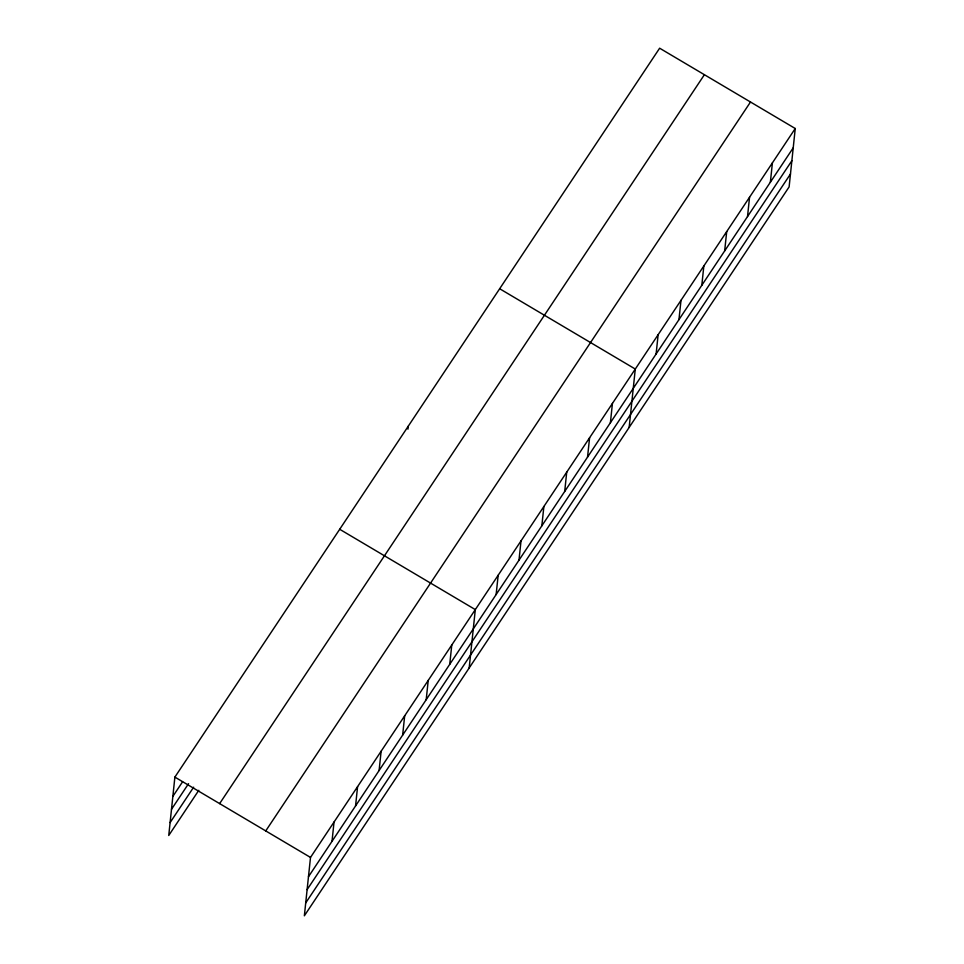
<?xml version="1.0" encoding="UTF-8"?>
<svg xmlns="http://www.w3.org/2000/svg" width="964" height="964" viewBox="0 0 964 964"><rect width="100%" height="100%" fill="white"/><g stroke="black" fill="none" stroke-linecap="round" stroke-linejoin="round"><path stroke-width="1.45" d="M795.252 128.513L310.504 857.43L304.359 915.8L789.118 186.895L795.252 128.513L659.641 48.2L174.882 777.105L168.748 835.487L198.789 790.311M332.014 841.331L334.038 822.027M355.559 805.928L357.584 786.612M407.941 429.161L408.254 426.196M379.105 770.525L381.129 751.209M402.651 735.122L404.675 715.806M426.196 699.719L428.221 680.403M449.742 664.317L451.767 645M469.179 667.968L475.312 609.597L339.702 529.284M496.135 594.547L498.171 575.231M518.994 560.18L521.018 540.876M541.84 525.826L543.877 506.51M564.699 491.459L566.724 472.143M587.546 457.093L589.582 437.777M610.405 422.726L612.429 403.422M629.155 427.426L635.288 369.055L499.665 288.742M656.11 354.005L658.135 334.689M678.957 319.638L680.994 300.334M701.816 285.284L703.841 265.968M724.663 250.917L726.699 231.601M747.522 216.551L749.546 197.246M770.369 182.196L772.405 162.88M172.845 796.421L182.594 781.768M171.496 809.314L188.546 783.672M170.098 822.593L193.643 787.19M219.635 803.615L704.395 74.71M265.739 830.92L750.498 102.015M308.468 876.734L793.227 147.829M307.118 889.627L791.866 160.723M305.721 902.907L790.48 174.002M174.882 777.105L310.504 857.43"/></g></svg>
